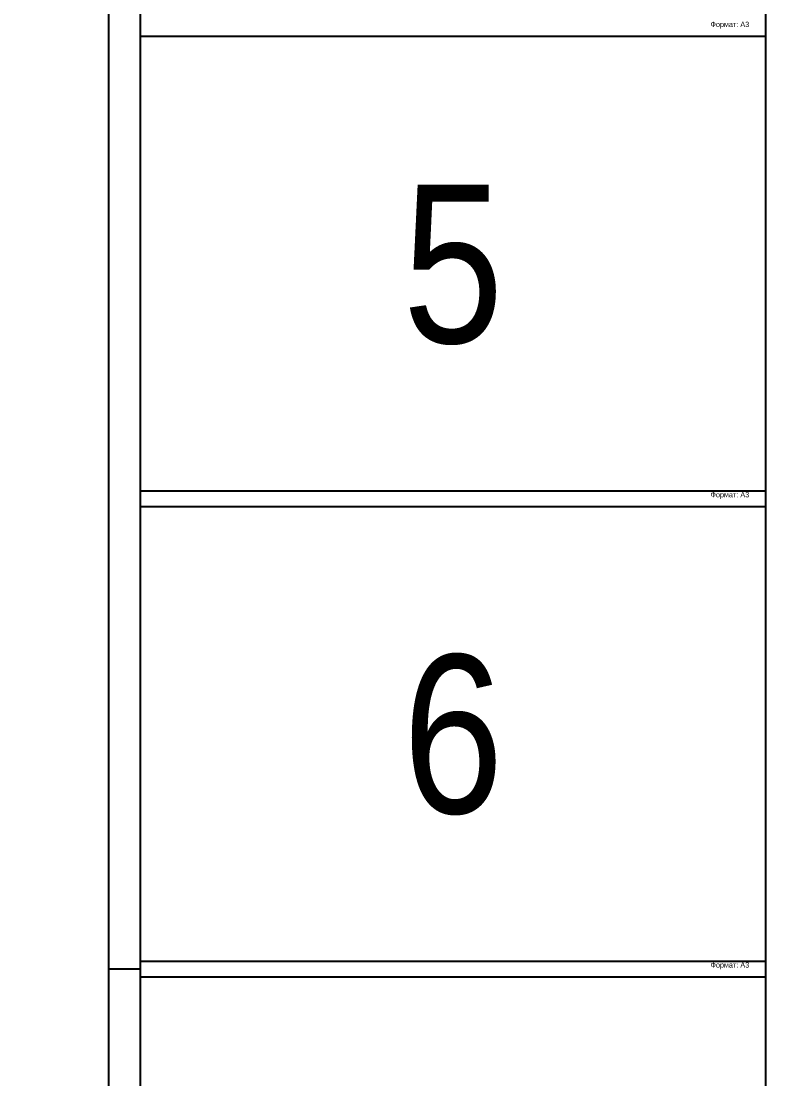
# Model space of a CAD drawing. Header units: millimetres. Extents: x -15055 to 45773, y -75250 to 3488.
# Drawn here: x -1381 to 10375, y -46281 to -29583 of the extents above; entities that cross this region are included whole.
import ezdxf
from ezdxf.enums import TextEntityAlignment as Align

# ---------------------------------------------------------------- set-up
doc = ezdxf.new("R2010")
doc.units = ezdxf.units.MM
doc.layers.get('Defpoints').update_dxf_attribs({"color": 251, "lineweight": 15})
for name, color, linetype in [('11', 7, 'Continuous'), ('12', 7, 'Continuous'), ('20', 7, 'Continuous')]:
    doc.layers.add(name, color=color, linetype=linetype)
doc.layers.add('Размеры', color=40, linetype='Continuous', lineweight=13)
doc.styles.add('Arial Narrow', font='ARIALN.TTF', dxfattribs={"height": 0.2})
doc.styles.add('ГОСТ 2.304', font='ARIALN.TTF')
doc.dimstyles.new('СПДС', dxfattribs={"dimscale": 25, "dimtxt": 2.5, "dimasz": 2.5, "dimexe": 2, "dimexo": 0.625, "dimgap": 1, "dimtad": 1, "dimdec": 0, "dimtxsty": 'ГОСТ 2.304', "dimblk": 'OBLIQUE', "dimcen": 2.5, "dimdle": 2, "dimadec": 0, "dimazin": 2, "dimtfac": 0.75, "dimtdec": 0, "dimtix": 1, "dimtmove": 1, "dimatfit": 2, "dimfxl": 1, "dimfxlon": 1, "dimtfill": 1, "dimtolj": 1, "dimarcsym": 1})

# ---------------------------------------------------------------- blocks, each defined once
blk = doc.blocks.new('Unknown-465645809-1266')
at = {"layer": '11'}
for p, q in [((0, 1782), (0, -1188)), ((20, 1777), (20, -1183)), ((415, -1183), (415, 1777))]:
    blk.add_line(p, q, dxfattribs=at)
blk = doc.blocks.new('Рамки листов столбцом')
at = {"layer": '12'}
for p, q in [((10375, -29825), (500, -29825)), ((10375, -37000), (10375, -29825)), ((500, -37000), (10375, -37000)), ((10375, -37250), (500, -37250)), ((10375, -44425), (10375, -37250)), ((500, -44425), (10375, -44425)), ((10375, -44675), (500, -44675))]:
    blk.add_line(p, q, dxfattribs=at)
at = {"layer": 'Размеры', "lineweight": -3, "ltscale": 25}
blk.add_line((500, -44550), (0, -44550), dxfattribs=at)
at = {"xscale": 24.99998352055623, "yscale": 24.99998352055623, "zscale": 24.99998352055623}
blk.add_blockref('Unknown-465645809-1266', (0, -44550), dxfattribs=at)
at = {"layer": '12', "style": 'Arial Narrow'}
for p in [(9500, -29675), (9500, -37100), (9500, -44525)]:
    blk.add_text('Формат: A3', height=83.5, dxfattribs=at).set_placement(p)
blk.add_wipeout([(-1305, -42432), (-1305, -42307), (-1381, -42307), (-1381, -42432)]).dxf.layer = '20'
blk = doc.blocks.new('_Oblique')
at = {"color": 0, "linetype": 'ByBlock', "lineweight": -2}
blk.add_line((-0.5, -0.5), (0.5, 0.5), dxfattribs=at)
blk = doc.blocks.new('*D10105')
at = {"layer": 'Defpoints', "color": 0, "lineweight": -3, "ltscale": 25, "transparency": 16777216}
for p in [(10500, 0), (10375, -29700), (23773, -29700)]:
    blk.add_point(p, dxfattribs=at)
at = {"layer": 'Размеры', "color": 0, "lineweight": -2, "ltscale": 25, "transparency": 16777216}
for p, q in [((23773, 1000), (23773, -30700)), ((23273, 0), (24773, 0)), ((23273, -29700), (24773, -29700))]:
    blk.add_line(p, q, dxfattribs=at)
at = {"layer": 'Размеры', "color": 0, "lineweight": -2, "ltscale": 25, "transparency": 16777216, "xscale": 1250, "yscale": 1250, "zscale": 1250}
for p, rotation in [((23773, 0), 90), ((23773, -29700), 270)]:
    blk.add_blockref('_Oblique', p, dxfattribs=dict(at, rotation=rotation))
at = {"layer": 'Размеры', "color": 0, "lineweight": -3, "ltscale": 25, "transparency": 16777216, "insert": (22635, -14850), "char_height": 1250, "attachment_point": 5, "rotation": 90, "style": 'ГОСТ 2.304', "bg_fill": 3, "box_fill_scale": 1.1, "bg_fill_color": 256, "bg_fill_true_color": 13158600, "bg_fill_transparency": 0}
blk.add_mtext('\\A1;29700', dxfattribs=at)
blk = doc.blocks.new('*D10106')
at = {"layer": 'Defpoints', "color": 0, "lineweight": -3, "ltscale": 25, "transparency": 16777216}
for p in [(10500, 0), (10375, -37125), (27273, -37125)]:
    blk.add_point(p, dxfattribs=at)
at = {"layer": 'Размеры', "color": 0, "lineweight": -2, "ltscale": 25, "transparency": 16777216}
for p, q in [((27273, 1000), (27273, -38125)), ((26773, 0), (28273, 0)), ((26773, -37125), (28273, -37125))]:
    blk.add_line(p, q, dxfattribs=at)
at = {"layer": 'Размеры', "color": 0, "lineweight": -2, "ltscale": 25, "transparency": 16777216, "xscale": 1250, "yscale": 1250, "zscale": 1250}
for p, rotation in [((27273, 0), 90), ((27273, -37125), 270)]:
    blk.add_blockref('_Oblique', p, dxfattribs=dict(at, rotation=rotation))
at = {"layer": 'Размеры', "color": 0, "lineweight": -3, "ltscale": 25, "transparency": 16777216, "insert": (26135, -18562), "char_height": 1250, "attachment_point": 5, "rotation": 90, "style": 'ГОСТ 2.304', "bg_fill": 3, "box_fill_scale": 1.1, "bg_fill_color": 256, "bg_fill_true_color": 13158600, "bg_fill_transparency": 0}
blk.add_mtext('\\A1;37125', dxfattribs=at)

msp = doc.modelspace()

# ---------------------------------------------------------------- block references
at = {"layer": 'Размеры', "lineweight": -3}
msp.add_blockref('Рамки листов столбцом', (0, 0), dxfattribs=at)

# ---------------------------------------------------------------- next in the draw order: texts
at = {"layer": 'Размеры', "linetype": 'Continuous', "lineweight": -3, "ltscale": 500, "style": 'ГОСТ 2.304'}
for s, p in [('5', (5437.5, -33412.5)), ('6', (5437.5, -40837.5))]:
    msp.add_text(s, height=2500, dxfattribs=at).set_placement(p, align=Align.MIDDLE_CENTER)

# ---------------------------------------------------------------- next in the draw order: dimensions: what is measured, and where the dimension line sits
at = {"layer": 'Размеры', "lineweight": -3, "ltscale": 25}
dim = msp.add_linear_dim(base=(23772.8, -29700), p1=(10500, 0), p2=(10375, -29700), angle=90, dimstyle='СПДС', override={"dimscale": 500}, dxfattribs=at)
dim.commit()
dim.dimension.update_dxf_attribs({"geometry": '*D10105', "text_midpoint": (22634.6, -14850)})

# ---------------------------------------------------------------- next in the draw order: dimensions: what is measured, and where the dimension line sits
dim = msp.add_linear_dim(base=(27272.8, -37125), p1=(10500, 0), p2=(10375, -37125), angle=90, dimstyle='СПДС', override={"dimscale": 500}, dxfattribs=at)
dim.commit()
dim.dimension.update_dxf_attribs({"geometry": '*D10106', "text_midpoint": (26134.6, -18562.5)})

doc.saveas('drawing.dxf')
